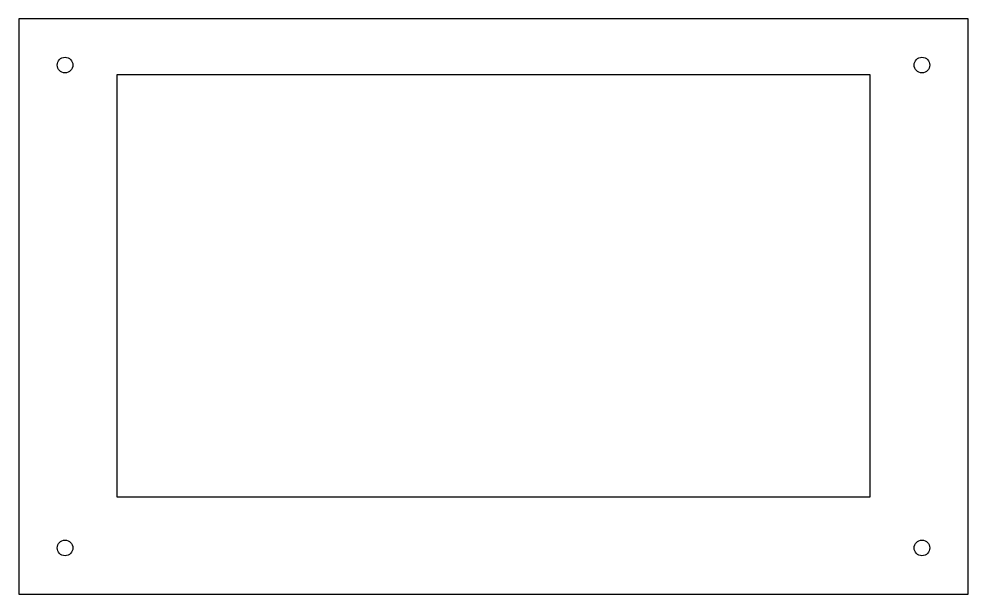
# Model space of a CAD drawing. Header units: inches. Extents: x 0 to 7.59, y 0 to 4.59.
import ezdxf

# ---------------------------------------------------------------- set-up
doc = ezdxf.new("R2010")
doc.units = ezdxf.units.IN
doc.header["$MEASUREMENT"] = 0
doc.layers.add('Default', color=18, linetype='Continuous', true_color=0x000000)

msp = doc.modelspace()

# ---------------------------------------------------------------- linework, layer by layer
at = {"layer": 'Default'}
for points in [[(0, 0), (7.5866, 0), (7.5866, 4.5945), (0, 4.5945)], [(0.7815, 0.7776), (6.8051, 0.7776), (6.8051, 4.1476), (0.7815, 4.1476)]]:
    msp.add_lwpolyline(points, close=True, dxfattribs=at)
for centre in [(0.3681, 4.2264), (7.2185, 4.2264), (0.3681, 0.3681), (7.2185, 0.3681)]:
    msp.add_circle(centre, 0.0625, dxfattribs=at)

doc.saveas('drawing.dxf')
